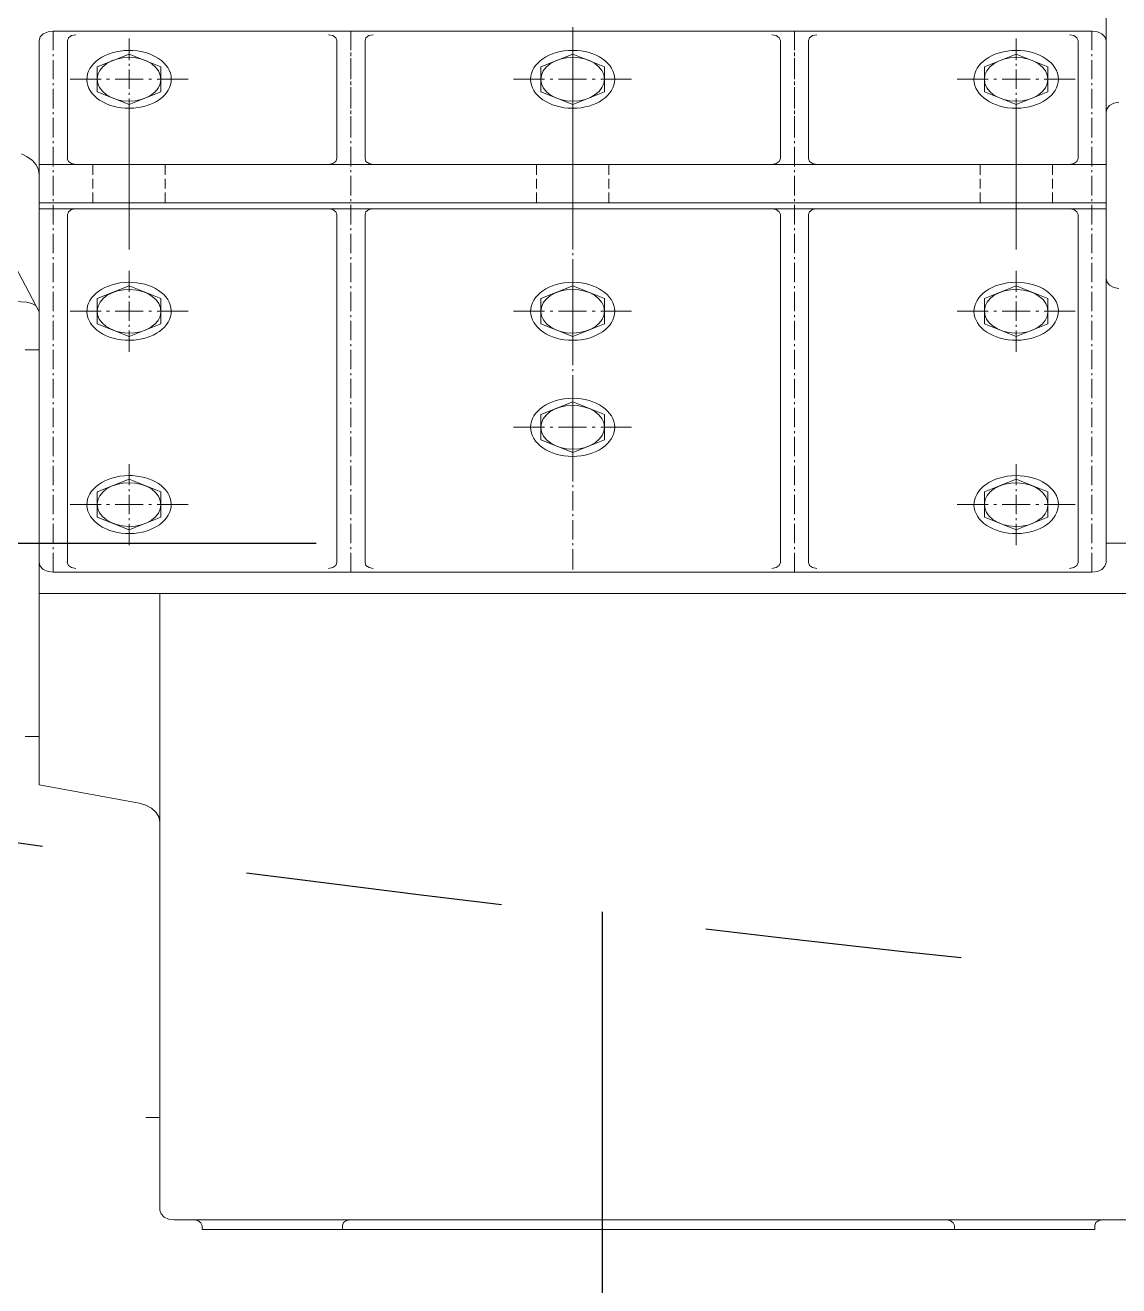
# Model space of a CAD drawing. Header units: inches. Extents: x 11 to 128, y 20 to 108.
# Drawn here: x 29.308 to 29.839, y 81.843 to 82.455 of the extents above; entities that cross this region are included whole.
import ezdxf

# ---------------------------------------------------------------- set-up
doc = ezdxf.new("R2010")
doc.units = ezdxf.units.IN
doc.header["$MEASUREMENT"] = 0
doc.linetypes.add('CENTER', pattern=[2, 1.25, -0.25, 0.25, -0.25])
doc.linetypes.add('HIDDEN2', pattern=[0.1875, 0.125, -0.0625])
doc.layers.add('1', color=255, linetype='Continuous')
doc.layers.add('Floor', color=3, linetype='Continuous')
doc.layers.add('Dim', color=6, linetype='Continuous', lineweight=13)

# ---------------------------------------------------------------- blocks, each defined once
blk = doc.blocks.new('5')
at = {"layer": '1', "lineweight": 13}
for p, q in [((224.99712, -22.33207), (224.99712, -21.90107)), ((224.536, -22.11489), (224.53641, -22.11328)), ((224.53641, -22.11328), (224.53773, -22.11195)), ((224.53773, -22.11195), (224.53977, -22.11104)), ((224.53977, -22.11104), (224.54201, -22.11076)), ((224.99102, -22.11076), (224.54201, -22.11076)), ((224.54201, -22.11076), (224.54201, -22.11909)), ((224.54861, -22.11363), (224.54995, -22.11272)), ((224.54995, -22.11272), (224.55178, -22.11237)), ((224.66101, -22.11237), (224.66283, -22.11272)), ((224.66283, -22.11272), (224.66415, -22.11363)), ((224.67067, -22.11832), (224.67067, -22.11076)), ((224.67067, -22.11076), (224.67067, -22.11909)), ((224.6772, -22.11363), (224.67851, -22.11272)), ((224.67851, -22.11272), (224.68033, -22.11237)), ((224.76657, -22.10908), (224.76657, -22.11741)), ((224.85268, -22.11237), (224.85452, -22.11272)), ((224.85452, -22.11272), (224.85584, -22.11363)), ((224.86245, -22.11909), (224.86245, -22.11076)), ((224.86245, -22.11076), (224.86245, -22.11832)), ((224.86897, -22.11363), (224.8703, -22.11272)), ((224.8703, -22.11272), (224.87214, -22.11237)), ((224.98134, -22.11237), (224.98319, -22.11272)), ((224.98319, -22.11272), (224.98451, -22.11363)), ((224.99102, -22.11909), (224.99102, -22.11076)), ((224.99102, -22.11076), (224.99338, -22.11104)), ((224.99338, -22.11104), (224.9953, -22.11195)), ((224.9953, -22.11195), (224.99663, -22.11328)), ((224.99663, -22.11328), (224.99712, -22.11489)), ((224.536, -22.3404), (224.536, -22.11489)), ((224.54812, -22.11489), (224.54861, -22.11363)), ((224.54812, -22.16586), (224.54812, -22.11489)), ((224.57478, -22.11405), (224.57478, -22.12329)), ((224.57478, -22.11524), (224.57478, -22.12329)), ((224.66415, -22.11363), (224.66457, -22.11489)), ((224.66458, -22.11489), (224.66458, -22.16586)), ((224.67679, -22.11489), (224.6772, -22.11363)), ((224.67679, -22.16586), (224.67679, -22.11489)), ((224.76657, -22.11524), (224.76657, -22.12329)), ((224.85584, -22.11363), (224.85635, -22.11489)), ((224.85635, -22.11489), (224.85635, -22.16586)), ((224.86846, -22.11489), (224.86897, -22.11363)), ((224.86846, -22.16586), (224.86846, -22.11489)), ((224.95824, -22.11405), (224.95824, -22.12329)), ((224.95824, -22.11524), (224.95824, -22.12329)), ((224.98451, -22.11363), (224.98502, -22.11489)), ((224.98502, -22.11489), (224.98502, -22.16586)), ((224.99712, -22.11489), (224.99712, -22.3404)), ((224.54201, -22.12077), (224.54201, -22.12161)), ((224.54201, -22.12329), (224.54201, -22.13162)), ((224.56103, -22.12616), (224.57478, -22.12069)), ((224.57478, -22.1207), (224.58852, -22.12616)), ((224.67067, -22.12), (224.67067, -22.12085)), ((224.67067, -22.12077), (224.67067, -22.12161)), ((224.67067, -22.12252), (224.67067, -22.13086)), ((224.67067, -22.12329), (224.67067, -22.13162)), ((224.75282, -22.12616), (224.76656, -22.12069)), ((224.76657, -22.11909), (224.76657, -22.11993)), ((224.76657, -22.1207), (224.7803, -22.12616)), ((224.76657, -22.12161), (224.76657, -22.12994)), ((224.86245, -22.12), (224.86245, -22.12085)), ((224.86245, -22.12077), (224.86245, -22.12161)), ((224.86245, -22.12252), (224.86245, -22.13086)), ((224.86245, -22.12329), (224.86245, -22.13162)), ((224.94451, -22.12616), (224.95825, -22.12069)), ((224.95824, -22.1207), (224.97199, -22.12616)), ((224.99102, -22.12077), (224.99102, -22.12161)), ((224.99102, -22.12329), (224.99102, -22.13162)), ((224.56103, -22.13709), (224.56103, -22.12616)), ((224.57478, -22.12574), (224.57478, -22.1249)), ((224.57478, -22.1249), (224.57478, -22.12574)), ((224.57478, -22.13576), (224.57478, -22.12742)), ((224.57478, -22.12742), (224.57478, -22.13576)), ((224.58851, -22.12616), (224.58851, -22.13709)), ((224.75282, -22.13709), (224.75282, -22.12616)), ((224.76657, -22.1249), (224.76657, -22.12574)), ((224.76657, -22.12742), (224.76657, -22.13576)), ((224.78031, -22.12616), (224.78031, -22.13709)), ((224.94451, -22.13709), (224.94451, -22.12616)), ((224.95824, -22.12574), (224.95824, -22.1249)), ((224.95824, -22.1249), (224.95824, -22.12574)), ((224.95824, -22.13576), (224.95824, -22.12742)), ((224.95824, -22.12742), (224.95824, -22.13576)), ((224.97199, -22.12616), (224.97199, -22.13709)), ((224.54201, -22.1333), (224.54201, -22.13414)), ((224.56268, -22.13162), (224.54934, -22.13162)), ((224.55095, -22.13162), (224.56268, -22.13162)), ((224.56511, -22.13162), (224.56633, -22.13162)), ((224.56633, -22.13162), (224.56511, -22.13162)), ((224.56878, -22.13162), (224.5809, -22.13162)), ((224.5809, -22.13162), (224.56878, -22.13162)), ((224.58334, -22.13162), (224.58456, -22.13162)), ((224.58456, -22.13162), (224.58334, -22.13162)), ((224.60033, -22.13162), (224.5869, -22.13162)), ((224.5986, -22.13162), (224.5869, -22.13162)), ((224.67067, -22.13254), (224.67067, -22.13338)), ((224.67067, -22.1333), (224.67067, -22.13414)), ((224.67067, -22.13506), (224.67067, -22.14338)), ((224.75445, -22.13162), (224.74102, -22.13162)), ((224.74275, -22.13162), (224.75445, -22.13162)), ((224.7568, -22.13162), (224.75801, -22.13162)), ((224.75801, -22.13162), (224.7568, -22.13162)), ((224.76046, -22.13162), (224.77257, -22.13162)), ((224.77257, -22.13162), (224.76046, -22.13162)), ((224.76657, -22.13162), (224.76657, -22.13247)), ((224.76657, -22.13414), (224.76657, -22.14247)), ((224.77501, -22.13162), (224.77623, -22.13162)), ((224.77623, -22.13162), (224.77501, -22.13162)), ((224.79039, -22.13162), (224.77867, -22.13162)), ((224.79201, -22.13162), (224.77868, -22.13162)), ((224.86245, -22.13254), (224.86245, -22.13338)), ((224.86245, -22.1333), (224.86245, -22.13414)), ((224.86245, -22.13506), (224.86245, -22.14338)), ((224.94613, -22.13162), (224.93279, -22.13162)), ((224.93443, -22.13162), (224.94613, -22.13162)), ((224.94858, -22.13162), (224.94981, -22.13162)), ((224.94981, -22.13162), (224.94858, -22.13162)), ((224.95225, -22.13162), (224.96434, -22.13162)), ((224.96434, -22.13162), (224.95225, -22.13162)), ((224.9668, -22.13162), (224.96802, -22.13162)), ((224.96802, -22.13162), (224.9668, -22.13162)), ((224.98378, -22.13162), (224.97037, -22.13162)), ((224.98207, -22.13162), (224.97037, -22.13162)), ((224.99102, -22.1333), (224.99102, -22.13414)), ((224.54201, -22.13575), (224.54201, -22.14416)), ((224.57478, -22.14255), (224.56104, -22.13709)), ((224.58851, -22.13709), (224.57478, -22.14255)), ((224.57478, -22.13828), (224.57478, -22.13743)), ((224.57478, -22.13743), (224.57478, -22.13828)), ((224.57478, -22.14801), (224.57478, -22.13996)), ((224.57478, -22.13996), (224.57478, -22.14913)), ((224.67067, -22.13575), (224.67067, -22.14416)), ((224.76657, -22.14255), (224.75283, -22.13709)), ((224.78031, -22.13709), (224.76657, -22.14255)), ((224.76657, -22.13743), (224.76657, -22.13828)), ((224.76657, -22.13996), (224.76657, -22.14801)), ((224.86245, -22.13575), (224.86245, -22.14416)), ((224.95824, -22.14255), (224.94451, -22.13709)), ((224.95824, -22.13828), (224.95824, -22.13743)), ((224.95824, -22.13743), (224.95824, -22.13828)), ((224.95824, -22.14801), (224.95824, -22.13996)), ((224.95824, -22.13996), (224.95824, -22.14913)), ((224.97199, -22.13709), (224.95825, -22.14255)), ((224.99102, -22.13575), (224.99102, -22.14416)), ((224.54201, -22.14583), (224.54201, -22.14668)), ((224.67067, -22.14507), (224.67067, -22.14591)), ((224.67067, -22.14583), (224.67067, -22.14668)), ((224.76657, -22.14416), (224.76657, -22.145)), ((224.86245, -22.14507), (224.86245, -22.14591)), ((224.86245, -22.14583), (224.86245, -22.14668)), ((224.99102, -22.14583), (224.99102, -22.14668)), ((224.99712, -22.1457), (224.99754, -22.14416)), ((224.99754, -22.14416), (224.99865, -22.1429)), ((224.99865, -22.1429), (225.0005, -22.14191)), ((225.0005, -22.14191), (225.00263, -22.14149)), ((224.54201, -22.14828), (224.54201, -22.15669)), ((224.57478, -22.15585), (224.57478, -22.14828)), ((224.67067, -22.14759), (224.67067, -22.15522)), ((224.67067, -22.14828), (224.67067, -22.15669)), ((224.76657, -22.14668), (224.76657, -22.15501)), ((224.76657, -22.15585), (224.76657, -22.14828)), ((224.86245, -22.14759), (224.86245, -22.15522)), ((224.86245, -22.14828), (224.86245, -22.15669)), ((224.95824, -22.15585), (224.95824, -22.14828)), ((224.99102, -22.14828), (224.99102, -22.15669)), ((224.57478, -22.16047), (224.57478, -22.15256)), ((224.76657, -22.16047), (224.76657, -22.15256)), ((224.76657, -22.15669), (224.76657, -22.15753)), ((224.95824, -22.16047), (224.95824, -22.15256)), ((224.54201, -22.15837), (224.54201, -22.15914)), ((224.54201, -22.16082), (224.54201, -22.16922)), ((224.57478, -22.15837), (224.57478, -22.15753)), ((224.57478, -22.16838), (224.57478, -22.15998)), ((224.57478, -22.16299), (224.57478, -22.16215)), ((224.67067, -22.15837), (224.67067, -22.15914)), ((224.67067, -22.16082), (224.67067, -22.16922)), ((224.76657, -22.15837), (224.76657, -22.15753)), ((224.76657, -22.15914), (224.76657, -22.16754)), ((224.76657, -22.16838), (224.76657, -22.15998)), ((224.76657, -22.16299), (224.76657, -22.16215)), ((224.86245, -22.15837), (224.86245, -22.15914)), ((224.86245, -22.16082), (224.86245, -22.16922)), ((224.95824, -22.15837), (224.95824, -22.15753)), ((224.95824, -22.16838), (224.95824, -22.15998)), ((224.95824, -22.16299), (224.95824, -22.16215)), ((224.99102, -22.15837), (224.99102, -22.15914)), ((224.99102, -22.16082), (224.99102, -22.16922)), ((224.49977, -22.16362), (224.53601, -22.2321)), ((224.52825, -22.16376), (224.53081, -22.16509)), ((224.53081, -22.16509), (224.53305, -22.1667)), ((224.53305, -22.1667), (224.53468, -22.16859)), ((224.54861, -22.16712), (224.54811, -22.16586)), ((224.54995, -22.16803), (224.54861, -22.16712)), ((224.57478, -22.173), (224.57478, -22.16467)), ((224.66415, -22.16712), (224.66284, -22.16803)), ((224.66458, -22.16586), (224.66415, -22.16712)), ((224.6772, -22.16712), (224.67679, -22.16586)), ((224.67852, -22.16803), (224.6772, -22.16712)), ((224.76657, -22.173), (224.76657, -22.16467)), ((224.85584, -22.16712), (224.85452, -22.16803)), ((224.85635, -22.16586), (224.85584, -22.16712)), ((224.86897, -22.16712), (224.86846, -22.16586)), ((224.8703, -22.16803), (224.86897, -22.16712)), ((224.95824, -22.173), (224.95824, -22.16467)), ((224.98451, -22.16712), (224.98319, -22.16803)), ((224.98502, -22.16586), (224.98451, -22.16712)), ((224.53468, -22.16859), (224.53559, -22.17069)), ((224.53559, -22.17069), (224.536, -22.17287)), ((224.99712, -22.16838), (224.536, -22.16838)), ((224.536, -22.17286), (224.536, -22.43646)), ((224.54201, -22.1709), (224.54201, -22.17168)), ((224.55178, -22.16838), (224.54995, -22.16803)), ((224.55911, -22.17293), (224.55911, -22.16838)), ((224.57478, -22.1709), (224.57478, -22.17006)), ((224.57478, -22.18091), (224.57478, -22.17251)), ((224.59046, -22.17293), (224.59046, -22.16838)), ((224.66284, -22.16803), (224.66101, -22.16838)), ((224.67067, -22.1709), (224.67067, -22.17168)), ((224.68033, -22.16838), (224.67852, -22.16803)), ((224.75088, -22.17293), (224.75088, -22.16838)), ((224.76657, -22.16922), (224.76657, -22.17006)), ((224.76657, -22.1709), (224.76657, -22.17006)), ((224.76657, -22.17167), (224.76657, -22.18007)), ((224.76657, -22.18091), (224.76657, -22.17251)), ((224.78224, -22.17293), (224.78224, -22.16838)), ((224.85452, -22.16803), (224.85268, -22.16838)), ((224.86245, -22.1709), (224.86245, -22.17168)), ((224.87213, -22.16838), (224.8703, -22.16803)), ((224.94267, -22.17293), (224.94267, -22.16838)), ((224.95824, -22.1709), (224.95824, -22.17006)), ((224.95824, -22.18091), (224.95824, -22.17251)), ((224.97393, -22.17293), (224.97393, -22.16838)), ((224.98319, -22.16803), (224.98134, -22.16838)), ((224.99102, -22.1709), (224.99102, -22.17168)), ((224.54201, -22.17335), (224.54201, -22.18176)), ((224.55911, -22.17881), (224.55911, -22.17461)), ((224.57478, -22.17552), (224.57478, -22.17468)), ((224.57478, -22.18553), (224.57478, -22.1772)), ((224.59046, -22.17881), (224.59046, -22.17461)), ((224.67067, -22.17335), (224.67067, -22.18176)), ((224.75088, -22.17881), (224.75088, -22.17461)), ((224.76657, -22.17552), (224.76657, -22.17468)), ((224.76657, -22.18553), (224.76657, -22.1772)), ((224.78224, -22.17881), (224.78224, -22.17461)), ((224.86245, -22.17335), (224.86245, -22.18176)), ((224.94267, -22.17881), (224.94267, -22.17461)), ((224.95824, -22.17552), (224.95824, -22.17468)), ((224.95824, -22.18553), (224.95824, -22.1772)), ((224.97393, -22.17881), (224.97393, -22.17461)), ((224.99102, -22.17335), (224.99102, -22.18176)), ((224.54201, -22.18337), (224.54201, -22.18421)), ((224.55911, -22.18504), (224.55911, -22.18049)), ((224.57478, -22.18337), (224.57478, -22.1826)), ((224.59046, -22.18504), (224.59046, -22.18049)), ((224.67067, -22.18337), (224.67067, -22.18421)), ((224.75088, -22.18504), (224.75088, -22.18049)), ((224.76657, -22.18176), (224.76657, -22.1826)), ((224.76657, -22.18337), (224.76657, -22.1826)), ((224.78224, -22.18504), (224.78224, -22.18049)), ((224.86245, -22.18337), (224.86245, -22.18421)), ((224.94267, -22.18504), (224.94267, -22.18049)), ((224.95824, -22.18337), (224.95824, -22.1826)), ((224.97393, -22.18504), (224.97393, -22.18049)), ((224.99102, -22.18337), (224.99102, -22.18421)), ((224.536, -22.18504), (224.99712, -22.18504)), ((224.536, -22.18757), (224.99712, -22.18757)), ((224.54201, -22.18588), (224.54201, -22.19429)), ((224.54812, -22.19009), (224.54861, -22.18883)), ((224.54861, -22.18883), (224.54995, -22.18791)), ((224.54995, -22.18791), (224.55178, -22.18756)), ((224.57478, -22.19345), (224.57478, -22.18504)), ((224.57478, -22.18806), (224.57478, -22.18722)), ((224.66101, -22.18757), (224.66283, -22.18791)), ((224.66283, -22.18791), (224.66415, -22.18883)), ((224.66415, -22.18883), (224.66457, -22.19009)), ((224.67067, -22.18588), (224.67067, -22.19429)), ((224.67679, -22.19009), (224.6772, -22.18883)), ((224.6772, -22.18883), (224.67851, -22.18791)), ((224.67851, -22.18791), (224.68033, -22.18756)), ((224.76657, -22.18421), (224.76657, -22.1926)), ((224.76657, -22.19345), (224.76657, -22.18504)), ((224.76657, -22.18806), (224.76657, -22.18722)), ((224.85268, -22.18757), (224.85452, -22.18791)), ((224.85452, -22.18791), (224.85584, -22.18883)), ((224.85584, -22.18883), (224.85635, -22.19009)), ((224.86245, -22.18588), (224.86245, -22.19429)), ((224.86846, -22.19009), (224.86897, -22.18883)), ((224.86897, -22.18883), (224.8703, -22.18791)), ((224.8703, -22.18791), (224.87214, -22.18756)), ((224.95824, -22.19345), (224.95824, -22.18504)), ((224.95824, -22.18806), (224.95824, -22.18722)), ((224.98134, -22.18757), (224.98319, -22.18791)), ((224.98319, -22.18791), (224.98451, -22.18883)), ((224.98451, -22.18883), (224.98502, -22.19009)), ((224.99102, -22.18588), (224.99102, -22.19429)), ((224.54812, -22.34041), (224.54812, -22.19009)), ((224.57478, -22.19764), (224.57478, -22.18974)), ((224.57478, -22.1959), (224.57478, -22.19505)), ((224.66458, -22.19009), (224.66458, -22.34041)), ((224.67679, -22.34041), (224.67679, -22.19009)), ((224.76657, -22.19764), (224.76657, -22.18974)), ((224.76657, -22.19429), (224.76657, -22.19506)), ((224.76657, -22.1959), (224.76657, -22.19505)), ((224.85635, -22.19009), (224.85635, -22.34041)), ((224.86846, -22.34041), (224.86846, -22.19009)), ((224.95824, -22.19764), (224.95824, -22.18974)), ((224.95824, -22.1959), (224.95824, -22.19505)), ((224.98502, -22.19009), (224.98502, -22.34041)), ((224.54201, -22.1959), (224.54201, -22.19674)), ((224.54201, -22.19841), (224.54201, -22.20675)), ((224.57478, -22.20514), (224.57478, -22.19758)), ((224.67067, -22.1959), (224.67067, -22.19674)), ((224.67067, -22.19841), (224.67067, -22.20675)), ((224.76657, -22.19674), (224.76657, -22.20514)), ((224.76657, -22.20514), (224.76657, -22.19758)), ((224.86245, -22.1959), (224.86245, -22.19674)), ((224.86245, -22.19841), (224.86245, -22.20675)), ((224.95824, -22.20514), (224.95824, -22.19758)), ((224.99102, -22.1959), (224.99102, -22.19674)), ((224.99102, -22.19841), (224.99102, -22.20675)), ((224.54201, -22.20843), (224.54201, -22.20927)), ((224.54201, -22.21095), (224.54201, -22.21928)), ((224.67067, -22.20843), (224.67067, -22.20927)), ((224.67067, -22.21095), (224.67067, -22.21928)), ((224.76657, -22.20675), (224.76657, -22.20759)), ((224.76657, -22.20927), (224.76657, -22.21767)), ((224.86245, -22.20843), (224.86245, -22.20927)), ((224.86245, -22.21095), (224.86245, -22.21928)), ((224.99102, -22.20843), (224.99102, -22.20927)), ((224.99102, -22.21095), (224.99102, -22.21928)), ((224.57478, -22.21431), (224.57478, -22.22348)), ((224.57478, -22.21543), (224.57478, -22.22348)), ((224.76657, -22.21543), (224.76657, -22.22348)), ((224.95824, -22.21431), (224.95824, -22.22348)), ((224.95824, -22.21543), (224.95824, -22.22348)), ((224.54201, -22.22096), (224.54201, -22.2218)), ((224.56103, -22.22634), (224.57478, -22.22089)), ((224.57478, -22.22089), (224.58852, -22.22635)), ((224.67067, -22.22096), (224.67067, -22.2218)), ((224.75282, -22.22634), (224.76656, -22.22089)), ((224.76657, -22.21928), (224.76657, -22.22012)), ((224.76657, -22.22089), (224.7803, -22.22635)), ((224.76657, -22.2218), (224.76657, -22.2302)), ((224.86245, -22.22096), (224.86245, -22.2218)), ((224.94451, -22.22634), (224.95825, -22.22089)), ((224.95824, -22.22089), (224.97199, -22.22635)), ((224.99102, -22.22096), (224.99102, -22.2218)), ((224.99754, -22.21928), (224.99712, -22.21774)), ((224.99865, -22.22061), (224.99754, -22.21928)), ((225.0005, -22.22152), (224.99865, -22.22061)), ((225.00263, -22.22194), (225.0005, -22.22152)), ((224.49466, -22.22579), (224.5304, -22.22796)), ((224.54201, -22.22348), (224.54201, -22.23182)), ((224.56103, -22.23727), (224.56103, -22.22634)), ((224.57478, -22.226), (224.57478, -22.22516)), ((224.57478, -22.22516), (224.57478, -22.226)), ((224.57478, -22.23601), (224.57478, -22.22768)), ((224.57478, -22.22768), (224.57478, -22.23601)), ((224.58851, -22.22634), (224.58851, -22.23727)), ((224.67067, -22.22348), (224.67067, -22.23182)), ((224.75282, -22.23727), (224.75282, -22.22634)), ((224.76657, -22.22516), (224.76657, -22.226)), ((224.76657, -22.22768), (224.76657, -22.23601)), ((224.78031, -22.22634), (224.78031, -22.23727)), ((224.86245, -22.22348), (224.86245, -22.23182)), ((224.94451, -22.23727), (224.94451, -22.22634)), ((224.95824, -22.226), (224.95824, -22.22516)), ((224.95824, -22.22516), (224.95824, -22.226)), ((224.95824, -22.23601), (224.95824, -22.22768)), ((224.95824, -22.22768), (224.95824, -22.23601)), ((224.97199, -22.22634), (224.97199, -22.23727)), ((224.99102, -22.22348), (224.99102, -22.23182)), ((224.5304, -22.22796), (224.53274, -22.22845)), ((224.53274, -22.22845), (224.53458, -22.22943)), ((224.56268, -22.23182), (224.54934, -22.23182)), ((224.55095, -22.23182), (224.56268, -22.23182)), ((224.56511, -22.23182), (224.56633, -22.23182)), ((224.56633, -22.23182), (224.56511, -22.23182)), ((224.56878, -22.23182), (224.5809, -22.23182)), ((224.5809, -22.23182), (224.56878, -22.23182)), ((224.58334, -22.23182), (224.58456, -22.23182)), ((224.58456, -22.23182), (224.58334, -22.23182)), ((224.60033, -22.23182), (224.5869, -22.23182)), ((224.5986, -22.23182), (224.5869, -22.23182)), ((224.75445, -22.23182), (224.74102, -22.23182)), ((224.74275, -22.23182), (224.75445, -22.23182)), ((224.7568, -22.23182), (224.75801, -22.23182)), ((224.75801, -22.23182), (224.7568, -22.23182)), ((224.76046, -22.23182), (224.77257, -22.23182)), ((224.77257, -22.23182), (224.76046, -22.23182)), ((224.76657, -22.23182), (224.76657, -22.23265)), ((224.77501, -22.23182), (224.77623, -22.23182)), ((224.77623, -22.23182), (224.77501, -22.23182)), ((224.79039, -22.23182), (224.77867, -22.23182)), ((224.79201, -22.23182), (224.77868, -22.23182)), ((224.94613, -22.23182), (224.93279, -22.23182)), ((224.93443, -22.23182), (224.94613, -22.23182)), ((224.94858, -22.23182), (224.94981, -22.23182)), ((224.94981, -22.23182), (224.94858, -22.23182)), ((224.95225, -22.23182), (224.96434, -22.23182)), ((224.96434, -22.23182), (224.95225, -22.23182)), ((224.9668, -22.23182), (224.96802, -22.23182)), ((224.96802, -22.23182), (224.9668, -22.23182)), ((224.98378, -22.23182), (224.97037, -22.23182)), ((224.98207, -22.23182), (224.97037, -22.23182)), ((224.54201, -22.23349), (224.54201, -22.23433)), ((224.54201, -22.23601), (224.54201, -22.24435)), ((224.57478, -22.24274), (224.56104, -22.23727)), ((224.58851, -22.23727), (224.57478, -22.24274)), ((224.57478, -22.23854), (224.57478, -22.2377)), ((224.57478, -22.2377), (224.57478, -22.23854)), ((224.67067, -22.23349), (224.67067, -22.23433)), ((224.67067, -22.23601), (224.67067, -22.24435)), ((224.76657, -22.24274), (224.75283, -22.23727)), ((224.76657, -22.23433), (224.76657, -22.24266)), ((224.78031, -22.23727), (224.76657, -22.24274)), ((224.76657, -22.2377), (224.76657, -22.23854)), ((224.86245, -22.23349), (224.86245, -22.23433)), ((224.86245, -22.23601), (224.86245, -22.24435)), ((224.95824, -22.24274), (224.94451, -22.23727)), ((224.95824, -22.23854), (224.95824, -22.2377)), ((224.95824, -22.2377), (224.95824, -22.23854)), ((224.97199, -22.23727), (224.95825, -22.24274)), ((224.99102, -22.23349), (224.99102, -22.23433)), ((224.99102, -22.23601), (224.99102, -22.24435)), ((224.57478, -22.24827), (224.57478, -22.24021)), ((224.57478, -22.24021), (224.57478, -22.24939)), ((224.76657, -22.24021), (224.76657, -22.24827)), ((224.95824, -22.24827), (224.95824, -22.24021)), ((224.95824, -22.24021), (224.95824, -22.24939)), ((224.536, -22.24854), (224.5299, -22.24854)), ((224.54201, -22.24602), (224.54201, -22.24686)), ((224.54201, -22.24854), (224.54201, -22.25687)), ((224.67067, -22.24602), (224.67067, -22.24686)), ((224.67067, -22.24854), (224.67067, -22.25687)), ((224.76657, -22.24435), (224.76657, -22.24519)), ((224.76657, -22.24686), (224.76657, -22.25519)), ((224.86245, -22.24602), (224.86245, -22.24686)), ((224.86245, -22.24854), (224.86245, -22.25687)), ((224.99102, -22.24602), (224.99102, -22.24686)), ((224.99102, -22.24854), (224.99102, -22.25687)), ((224.54201, -22.25856), (224.54201, -22.2594)), ((224.67067, -22.25856), (224.67067, -22.2594)), ((224.76657, -22.25688), (224.76657, -22.25772)), ((224.76657, -22.2594), (224.76657, -22.26773)), ((224.86245, -22.25856), (224.86245, -22.2594)), ((224.99102, -22.25856), (224.99102, -22.2594)), ((224.54201, -22.26108), (224.54201, -22.26941)), ((224.67067, -22.26108), (224.67067, -22.26941)), ((224.76657, -22.26556), (224.76657, -22.27361)), ((224.86245, -22.26108), (224.86245, -22.26941)), ((224.99102, -22.26108), (224.99102, -22.26941)), ((224.54201, -22.27108), (224.54201, -22.27193)), ((224.67067, -22.27108), (224.67067, -22.27193)), ((224.75282, -22.27648), (224.76656, -22.27101)), ((224.76657, -22.26941), (224.76657, -22.27025)), ((224.76657, -22.27102), (224.7803, -22.27648)), ((224.86245, -22.27108), (224.86245, -22.27193)), ((224.99102, -22.27108), (224.99102, -22.27193)), ((224.54201, -22.27361), (224.54201, -22.28193)), ((224.67067, -22.27361), (224.67067, -22.28193)), ((224.75282, -22.2874), (224.75282, -22.27648)), ((224.76657, -22.27193), (224.76657, -22.28026)), ((224.76657, -22.27529), (224.76657, -22.27613)), ((224.78031, -22.27648), (224.78031, -22.2874)), ((224.86245, -22.27361), (224.86245, -22.28193)), ((224.99102, -22.27361), (224.99102, -22.28193)), ((224.75445, -22.28194), (224.74102, -22.28194)), ((224.74275, -22.28194), (224.75445, -22.28194)), ((224.7568, -22.28194), (224.75801, -22.28194)), ((224.75801, -22.28194), (224.7568, -22.28194)), ((224.76046, -22.28194), (224.77257, -22.28194)), ((224.77257, -22.28194), (224.76046, -22.28194)), ((224.76657, -22.27781), (224.76657, -22.28614)), ((224.76657, -22.28194), (224.76657, -22.28278)), ((224.77501, -22.28194), (224.77623, -22.28194)), ((224.77623, -22.28194), (224.77501, -22.28194)), ((224.79039, -22.28194), (224.77867, -22.28194)), ((224.79201, -22.28194), (224.77868, -22.28194)), ((224.54201, -22.28362), (224.54201, -22.28446)), ((224.54201, -22.28614), (224.54201, -22.29448)), ((224.67067, -22.28362), (224.67067, -22.28446)), ((224.67067, -22.28614), (224.67067, -22.29448)), ((224.76657, -22.29286), (224.75283, -22.2874)), ((224.76657, -22.28446), (224.76657, -22.29279)), ((224.78031, -22.2874), (224.76657, -22.29287)), ((224.86245, -22.28362), (224.86245, -22.28446)), ((224.86245, -22.28614), (224.86245, -22.29448)), ((224.99102, -22.28362), (224.99102, -22.28446)), ((224.99102, -22.28614), (224.99102, -22.29448)), ((224.76657, -22.28782), (224.76657, -22.28866)), ((224.76657, -22.29028), (224.76657, -22.29832)), ((224.54201, -22.29615), (224.54201, -22.29699)), ((224.57478, -22.29783), (224.57478, -22.307)), ((224.67067, -22.29615), (224.67067, -22.29699)), ((224.76657, -22.29448), (224.76657, -22.29532)), ((224.76657, -22.29699), (224.76657, -22.30532)), ((224.86245, -22.29615), (224.86245, -22.29699)), ((224.95824, -22.29783), (224.95824, -22.307)), ((224.99102, -22.29615), (224.99102, -22.29699)), ((224.54201, -22.29867), (224.54201, -22.307)), ((224.57478, -22.307), (224.57478, -22.29896)), ((224.67067, -22.29867), (224.67067, -22.307)), ((224.86245, -22.29867), (224.86245, -22.307)), ((224.95824, -22.307), (224.95824, -22.29896)), ((224.99102, -22.29867), (224.99102, -22.307)), ((224.54201, -22.30869), (224.54201, -22.30953)), ((224.56103, -22.30987), (224.57478, -22.30441)), ((224.57478, -22.30441), (224.58852, -22.30988)), ((224.57478, -22.30953), (224.57478, -22.30869)), ((224.57478, -22.30869), (224.57478, -22.30953)), ((224.67067, -22.30869), (224.67067, -22.30953)), ((224.76657, -22.307), (224.76657, -22.30785)), ((224.86245, -22.30869), (224.86245, -22.30953)), ((224.94451, -22.30987), (224.95825, -22.30441)), ((224.95824, -22.30441), (224.97199, -22.30988)), ((224.95824, -22.30953), (224.95824, -22.30869)), ((224.95824, -22.30869), (224.95824, -22.30953)), ((224.99102, -22.30869), (224.99102, -22.30953)), ((224.54201, -22.3112), (224.54201, -22.31954)), ((224.56103, -22.32079), (224.56103, -22.30987)), ((224.57478, -22.31954), (224.57478, -22.3112)), ((224.57478, -22.3112), (224.57478, -22.31954)), ((224.58851, -22.30987), (224.58851, -22.32079)), ((224.67067, -22.3112), (224.67067, -22.31954)), ((224.76657, -22.30953), (224.76657, -22.31786)), ((224.86245, -22.3112), (224.86245, -22.31954)), ((224.94451, -22.32079), (224.94451, -22.30987)), ((224.95824, -22.31954), (224.95824, -22.3112)), ((224.95824, -22.3112), (224.95824, -22.31954)), ((224.97199, -22.30987), (224.97199, -22.32079)), ((224.99102, -22.3112), (224.99102, -22.31954)), ((224.56268, -22.31534), (224.54934, -22.31534)), ((224.55095, -22.31534), (224.56268, -22.31534)), ((224.56511, -22.31534), (224.56633, -22.31534)), ((224.56633, -22.31534), (224.56511, -22.31534)), ((224.56878, -22.31534), (224.5809, -22.31534)), ((224.5809, -22.31534), (224.56878, -22.31534)), ((224.58334, -22.31534), (224.58456, -22.31534)), ((224.58456, -22.31534), (224.58334, -22.31534)), ((224.60033, -22.31534), (224.5869, -22.31534)), ((224.5986, -22.31534), (224.5869, -22.31534)), ((224.76657, -22.31954), (224.76657, -22.32037)), ((224.94613, -22.31534), (224.93279, -22.31534)), ((224.93443, -22.31534), (224.94613, -22.31534)), ((224.94858, -22.31534), (224.94981, -22.31534)), ((224.94981, -22.31534), (224.94858, -22.31534)), ((224.95225, -22.31534), (224.96434, -22.31534)), ((224.96434, -22.31534), (224.95225, -22.31534)), ((224.9668, -22.31534), (224.96802, -22.31534)), ((224.96802, -22.31534), (224.9668, -22.31534)), ((224.98378, -22.31534), (224.97037, -22.31534)), ((224.98207, -22.31534), (224.97037, -22.31534)), ((224.54201, -22.32121), (224.54201, -22.32206)), ((224.54201, -22.32374), (224.54201, -22.33206)), ((224.57478, -22.32626), (224.56104, -22.32079)), ((224.58851, -22.32079), (224.57478, -22.32626)), ((224.57478, -22.32206), (224.57478, -22.32121)), ((224.57478, -22.32121), (224.57478, -22.32206)), ((224.57478, -22.33179), (224.57478, -22.32374)), ((224.57478, -22.32374), (224.57478, -22.33291)), ((224.67067, -22.32121), (224.67067, -22.32206)), ((224.67067, -22.32374), (224.67067, -22.33206)), ((224.76657, -22.32206), (224.76657, -22.33039)), ((224.86245, -22.32121), (224.86245, -22.32206)), ((224.86245, -22.32374), (224.86245, -22.33206)), ((224.95824, -22.32626), (224.94451, -22.32079)), ((224.95824, -22.32206), (224.95824, -22.32121)), ((224.95824, -22.32121), (224.95824, -22.32206)), ((224.95824, -22.33179), (224.95824, -22.32374)), ((224.95824, -22.32374), (224.95824, -22.33291)), ((224.97199, -22.32079), (224.95825, -22.32626)), ((224.99102, -22.32121), (224.99102, -22.32206)), ((224.99102, -22.32374), (224.99102, -22.33206)), ((224.536, -22.33207), (224.5256, -22.33207)), ((224.54201, -22.33375), (224.54201, -22.33459)), ((224.54201, -22.33627), (224.54201, -22.34461)), ((224.67067, -22.33375), (224.67067, -22.33459)), ((224.67067, -22.33627), (224.67067, -22.34461)), ((224.76657, -22.33207), (224.76657, -22.33291)), ((224.76657, -22.33459), (224.76657, -22.34334)), ((224.86245, -22.33375), (224.86245, -22.33459)), ((224.86245, -22.33627), (224.86245, -22.34461)), ((224.99102, -22.33375), (224.99102, -22.33459)), ((224.99102, -22.33627), (224.99102, -22.34461)), ((225.02869, -22.33207), (224.99712, -22.33207)), ((224.53641, -22.34201), (224.536, -22.3404)), ((224.53773, -22.34334), (224.53641, -22.34201)), ((224.54861, -22.34166), (224.54811, -22.3404)), ((224.54995, -22.34257), (224.54861, -22.34166)), ((224.66415, -22.34166), (224.66284, -22.34257)), ((224.66458, -22.3404), (224.66415, -22.34166)), ((224.6772, -22.34166), (224.67679, -22.3404)), ((224.67852, -22.34257), (224.6772, -22.34166)), ((224.85584, -22.34166), (224.85452, -22.34257)), ((224.85635, -22.3404), (224.85584, -22.34166)), ((224.86897, -22.34166), (224.86846, -22.3404)), ((224.8703, -22.34257), (224.86897, -22.34166)), ((224.98451, -22.34166), (224.98319, -22.34257)), ((224.98502, -22.3404), (224.98451, -22.34166)), ((224.99662, -22.34201), (224.99529, -22.34334)), ((224.99712, -22.3404), (224.99662, -22.34201)), ((224.53977, -22.34425), (224.53773, -22.34334)), ((224.54201, -22.34461), (224.53977, -22.34425)), ((224.99102, -22.34461), (224.54201, -22.34461)), ((224.55178, -22.34292), (224.54995, -22.34257)), ((224.66284, -22.34257), (224.66101, -22.34292)), ((224.68033, -22.34292), (224.67852, -22.34257)), ((224.85452, -22.34257), (224.85268, -22.34292)), ((224.87213, -22.34292), (224.8703, -22.34257)), ((224.98319, -22.34257), (224.98134, -22.34292)), ((224.99337, -22.34425), (224.99103, -22.34461)), ((224.99529, -22.34334), (224.99337, -22.34425)), ((225.02869, -22.35377), (224.536, -22.35377)), ((224.58812, -22.62024), (224.58812, -22.35377)), ((224.536, -22.41559), (224.5299, -22.41559)), ((224.536, -22.43646), (224.57915, -22.44444)), ((224.57915, -22.44443), (224.58212, -22.44528)), ((224.58212, -22.44528), (224.58456, -22.4466)), ((224.58456, -22.4466), (224.58649, -22.44837)), ((224.58649, -22.44837), (224.58771, -22.45032)), ((224.58771, -22.45032), (224.58812, -22.45249)), ((224.58812, -22.58013), (224.58212, -22.58013)), ((224.58863, -22.62185), (224.58813, -22.62025)), ((224.58996, -22.62318), (224.58863, -22.62185)), ((224.59188, -22.62409), (224.58996, -22.62318)), ((224.59424, -22.62437), (224.59188, -22.62409)), ((225.01046, -22.62437), (224.59423, -22.62437)), ((224.60268, -22.62437), (224.6045, -22.62472)), ((224.6045, -22.62472), (224.60582, -22.62563)), ((224.66751, -22.62562), (224.66884, -22.62472)), ((224.66884, -22.62472), (224.67068, -22.62437)), ((224.92791, -22.62437), (224.92975, -22.62472)), ((224.92975, -22.62472), (224.93108, -22.62563)), ((224.99276, -22.62562), (224.99407, -22.62472)), ((224.99407, -22.62472), (224.99591, -22.62437)), ((224.60582, -22.62563), (224.60634, -22.62689)), ((224.60634, -22.62689), (224.60634, -22.62857)), ((224.60634, -22.62857), (224.99225, -22.62857)), ((224.66701, -22.62689), (224.66751, -22.62562)), ((224.66701, -22.62857), (224.66701, -22.62689)), ((224.93108, -22.62563), (224.93156, -22.62689)), ((224.93156, -22.62689), (224.93156, -22.62857)), ((224.99225, -22.62689), (224.99276, -22.62562)), ((224.99225, -22.62857), (224.99225, -22.62689))]:
    blk.add_line(p, q, dxfattribs=at)
at = {"layer": '1', "lineweight": 13, "extrusion": (0, 0, -1)}
for centre, major_axis, ratio, start_param, end_param in [((224.57482, -22.13162), (0.01825, 0.00006), 0.685578, 1.560211, 7.843396), ((224.57479, -22.1316), (-0.01376, 0.00003), 0.687929, 0.007957, 6.291142), ((224.76654, -22.13161), (-0.01819, 0.00001), 0.687983, 0.001489, 6.284674), ((224.76655, -22.1316), (0.01373, 0.0001), 0.690257, 1.542908209798151, 7.826093516977737), ((224.95828, -22.13162), (0.01826, 0.00003), 0.684913, 1.564533, 7.847718), ((224.95826, -22.1316), (-0.01375, 0.00002), 0.688762, 0.004832227069197614, 6.288017534248784), ((224.57481, -22.23184), (0.01824, 0.00007), 0.687691, 1.556436, 7.839621), ((224.5748, -22.23184), (-0.01377, 0.00011), 0.685475, 0.026125, 6.30931), ((224.76654, -22.23184), (0.01819, 0.00001), 0.690109, 1.568931, 7.852116), ((224.95828, -22.23184), (0.01825, 0.00005), 0.687025, 1.561015, 7.8442), ((224.95827, -22.23184), (-0.01376, 0.00009), 0.686313, 0.023459, 6.306644), ((224.76656, -22.23183), (0.01374, 0.00003), 0.687853, 1.563916, 7.847101), ((224.76654, -22.28196), (-0.01819, 0), 0.690216, 0.000333, 6.283518), ((224.76656, -22.28196), (0.01374, 0.00003), 0.688214, 1.563011, 7.846196), ((224.57481, -22.31536), (0.01824, 0.00008), 0.687747, 1.556024, 7.839209), ((224.95828, -22.31537), (0.01825, 0.00005), 0.687081, 1.560617, 7.843802), ((224.5748, -22.31536), (-0.01377, 0.00011), 0.685196, 0.02773328096622296, 6.310918588145809), ((224.95827, -22.31536), (-0.01376, 0.0001), 0.686034, 0.025111, 6.308296)]:
    blk.add_ellipse(centre, major_axis=major_axis, ratio=ratio, start_param=start_param, end_param=end_param, dxfattribs=at)
blk = doc.blocks.new('hhh')
at = {"linetype": 'CENTER'}
blk.add_line((217.30265, -17.13441), (224.11065, -17.13441), dxfattribs=at)

msp = doc.modelspace()

# ---------------------------------------------------------------- linework, layer by layer
msp.add_open_spline([(18.80527, 84.67695), (20.02879, 84.15716), (22.00001, 83.28056), (26.13586, 81.6811), (29.86669, 80.9072), (34.92488, 80.9072), (38.64477, 80.92251), (41.12414, 80.90707)], degree=3, knots=[0, 0, 0, 0, 3.550687, 7.088547, 10.454406, 13.763203, 20.376363, 20.376363, 20.376363, 20.376363])
msp.add_open_spline([(18.80527, 84.67695), (20.02879, 84.15716), (22.00001, 83.28056), (26.13586, 81.6811), (29.86669, 80.9072), (34.92488, 80.9072), (38.64477, 80.92251), (41.12414, 80.90707)], degree=3, knots=[0, 0, 0, 0, 3.550687, 7.088547, 10.454406, 13.763203, 20.376363, 20.376363, 20.376363, 20.376363])
at = {"linetype": 'HIDDEN2'}
msp.add_open_spline([(28.96957, 82.10618), (29.2842, 82.05802), (30.70752, 81.87713), (32.16465, 81.86324), (33.29784, 81.86345)], degree=3, knots=[9.608878, 9.608878, 9.608878, 9.608878, 10.454406, 13.444137, 13.444137, 13.444137, 13.444137], dxfattribs=at)
at = {"layer": 'Floor'}
msp.add_line((29.58832, 81.06719), (29.58832, 82.02444), dxfattribs=at)

# ---------------------------------------------------------------- block references
at = {"xscale": 1.125, "yscale": 1.125, "zscale": 1.125}
msp.add_blockref('hhh', (-222.67546, 101.47988), dxfattribs=at)
at = {"layer": 'Dim', "xscale": 1.125, "yscale": 1.125, "zscale": 1.125}
msp.add_blockref('5', (-223.28855, 107.32721), dxfattribs=at)

doc.saveas('drawing.dxf')
